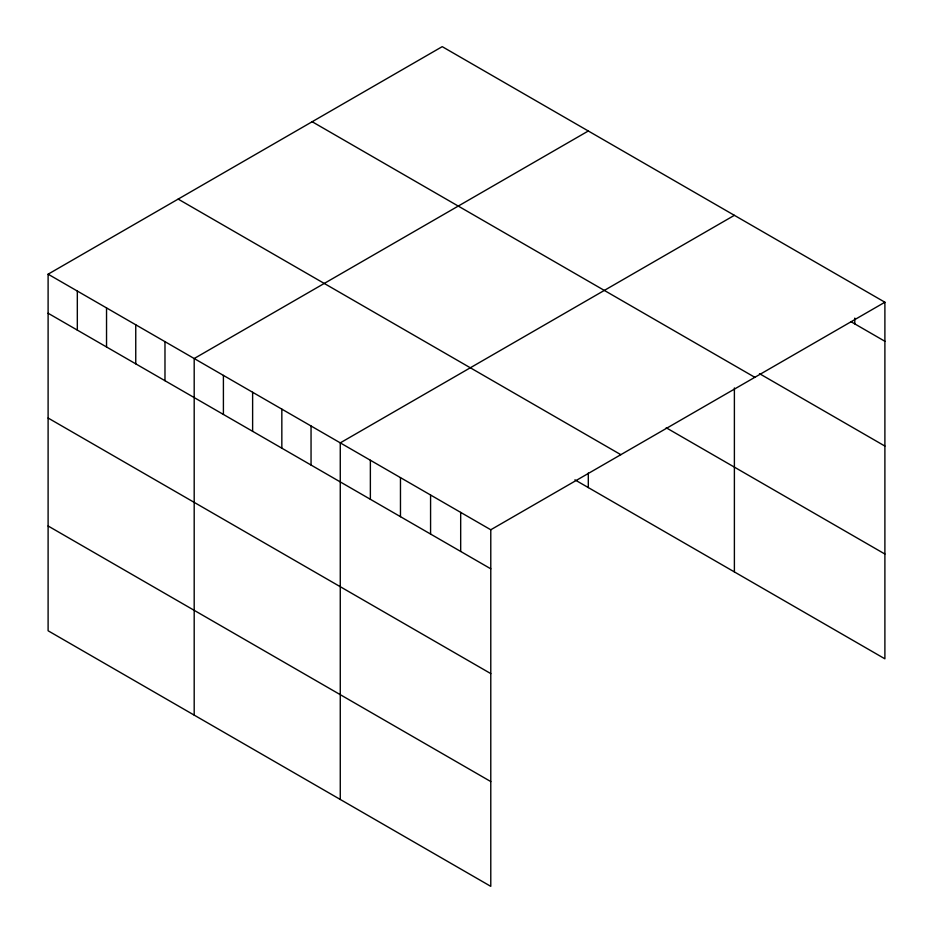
<?xml version="1.0" encoding="UTF-8"?>
<svg xmlns="http://www.w3.org/2000/svg" width="933" height="933" viewBox="0 0 933 933"><rect width="100%" height="100%" fill="white"/><g stroke="black" fill="none" stroke-linecap="round" stroke-linejoin="round"><path stroke-width="1.4" d="M48.108 274.185L490.781 529.769L490.781 886.35L48.108 630.778L48.108 274.185L442.219 46.65L884.892 302.222L884.892 658.815L574.915 479.842M588.303 130.993L194.192 358.529L194.192 715.121M734.388 215.325L340.265 442.872L340.265 799.453M490.781 529.769L884.892 302.222M851.024 321.722L884.892 341.28M759.474 373.655L884.892 446.067M312.17 121.733L754.832 377.317M666.209 427.769L884.892 554.027M178.168 199.102L620.83 454.674M48.108 313.243L490.781 568.815M48.108 418.031L490.781 673.603M48.108 525.99L490.781 781.562M854.791 318.106L854.791 323.903M734.388 387.953L734.388 571.917M588.303 473.019L588.303 487.574M460.68 512.38L460.68 551.438M430.579 495.003L430.579 534.061M400.467 477.626L400.467 516.684M370.366 460.249L370.366 499.295M311.051 425.996L311.051 465.054M281.836 409.132L281.836 448.19M252.621 392.268L252.621 431.314M223.407 375.393L223.407 414.45M164.978 341.665L164.978 380.711M135.752 324.789L135.752 363.847M106.537 307.925L106.537 346.983M77.322 291.061L77.322 330.107"/></g></svg>
